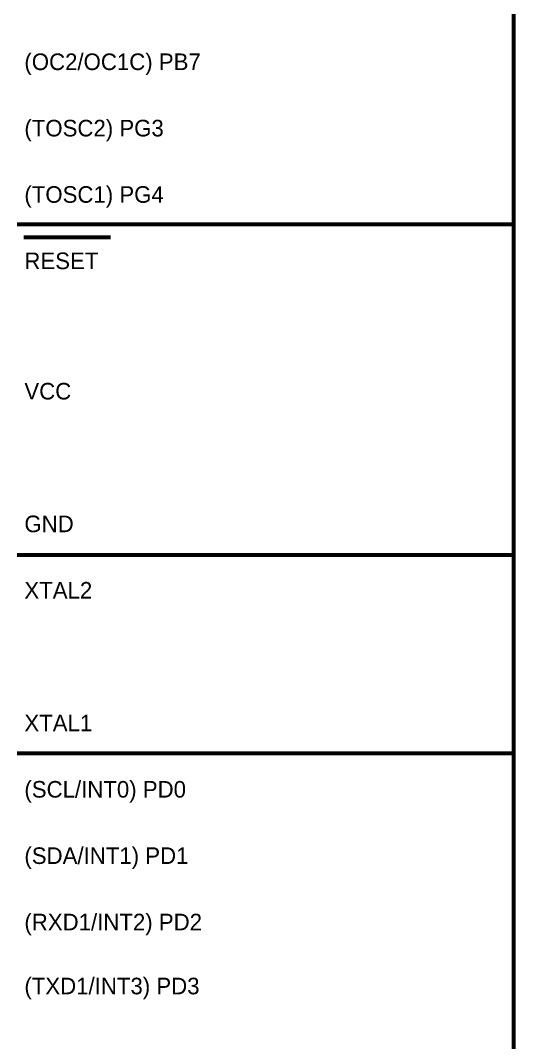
# Model space of a CAD drawing. Header units: inches. Extents: x 0 to 594, y 0 to 420.
# Drawn here: x 265.3 to 302.7, y 153.1 to 230.4 of the extents above; entities that cross this region are included whole.
import ezdxf

# ---------------------------------------------------------------- set-up
doc = ezdxf.new("R2010")
doc.units = ezdxf.units.IN
doc.layers.add('Sheet', color=255, linetype='Continuous')

msp = doc.modelspace()

# ---------------------------------------------------------------- linework, layer by layer
at = {"layer": 'Sheet'}
for points in [[(302.51, 135.002, 0.3, 0.3, 0), (302.51, 309.994, 0.3, 0.3, 0)], [(265.004, 214.995, 0.3, 0.3, 0), (302.51, 214.995, 0.3, 0.3, 0)], [(266.841, 214.02, 0.3, 0.3, 0), (265.508, 214.02, 0.3, 0.3, 0)], [(268.006, 214.02, 0.3, 0.3, 0), (266.841, 214.02, 0.3, 0.3, 0)], [(269.338, 214.02, 0.3, 0.3, 0), (268.006, 214.02, 0.3, 0.3, 0)], [(270.492, 214.02, 0.3, 0.3, 0), (269.338, 214.02, 0.3, 0.3, 0)], [(272.06, 214.02, 0.3, 0.3, 0), (270.492, 214.02, 0.3, 0.3, 0)], [(265.004, 189.999, 0.3, 0.3, 0), (302.51, 189.999, 0.3, 0.3, 0)], [(265.004, 174.993, 0.3, 0.3, 0), (302.51, 174.993, 0.3, 0.3, 0)]]:
    msp.add_lwpolyline(points, format="xyseb", dxfattribs=at)

# ---------------------------------------------------------------- texts
for s, height, p in [('(OC2/OC1C) PB7', 1.25427, (265.553, 226.664)), ('(TOSC2) PG3', 1.25427, (265.553, 221.647)), ('(TOSC1) PG4', 1.25427, (265.553, 216.63)), ('RESET', 1.2543, (265.553, 211.613)), ('VCC', 1.2543, (265.553, 201.758)), ('GND', 1.2543, (265.553, 191.724)), ('XTAL2', 1.2543, (265.553, 186.706)), ('XTAL1', 1.2543, (265.553, 176.672)), ('(SCL/INT0) PD0', 1.25427, (265.553, 171.655)), ('(SDA/INT1) PD1', 1.25427, (265.553, 166.638)), ('(RXD1/INT2) PD2', 1.25427, (265.553, 161.621)), ('(TXD1/INT3) PD3', 1.25427, (265.553, 156.783))]:
    msp.add_text(s, height=height, dxfattribs=at).set_placement(p)

doc.saveas('drawing.dxf')
